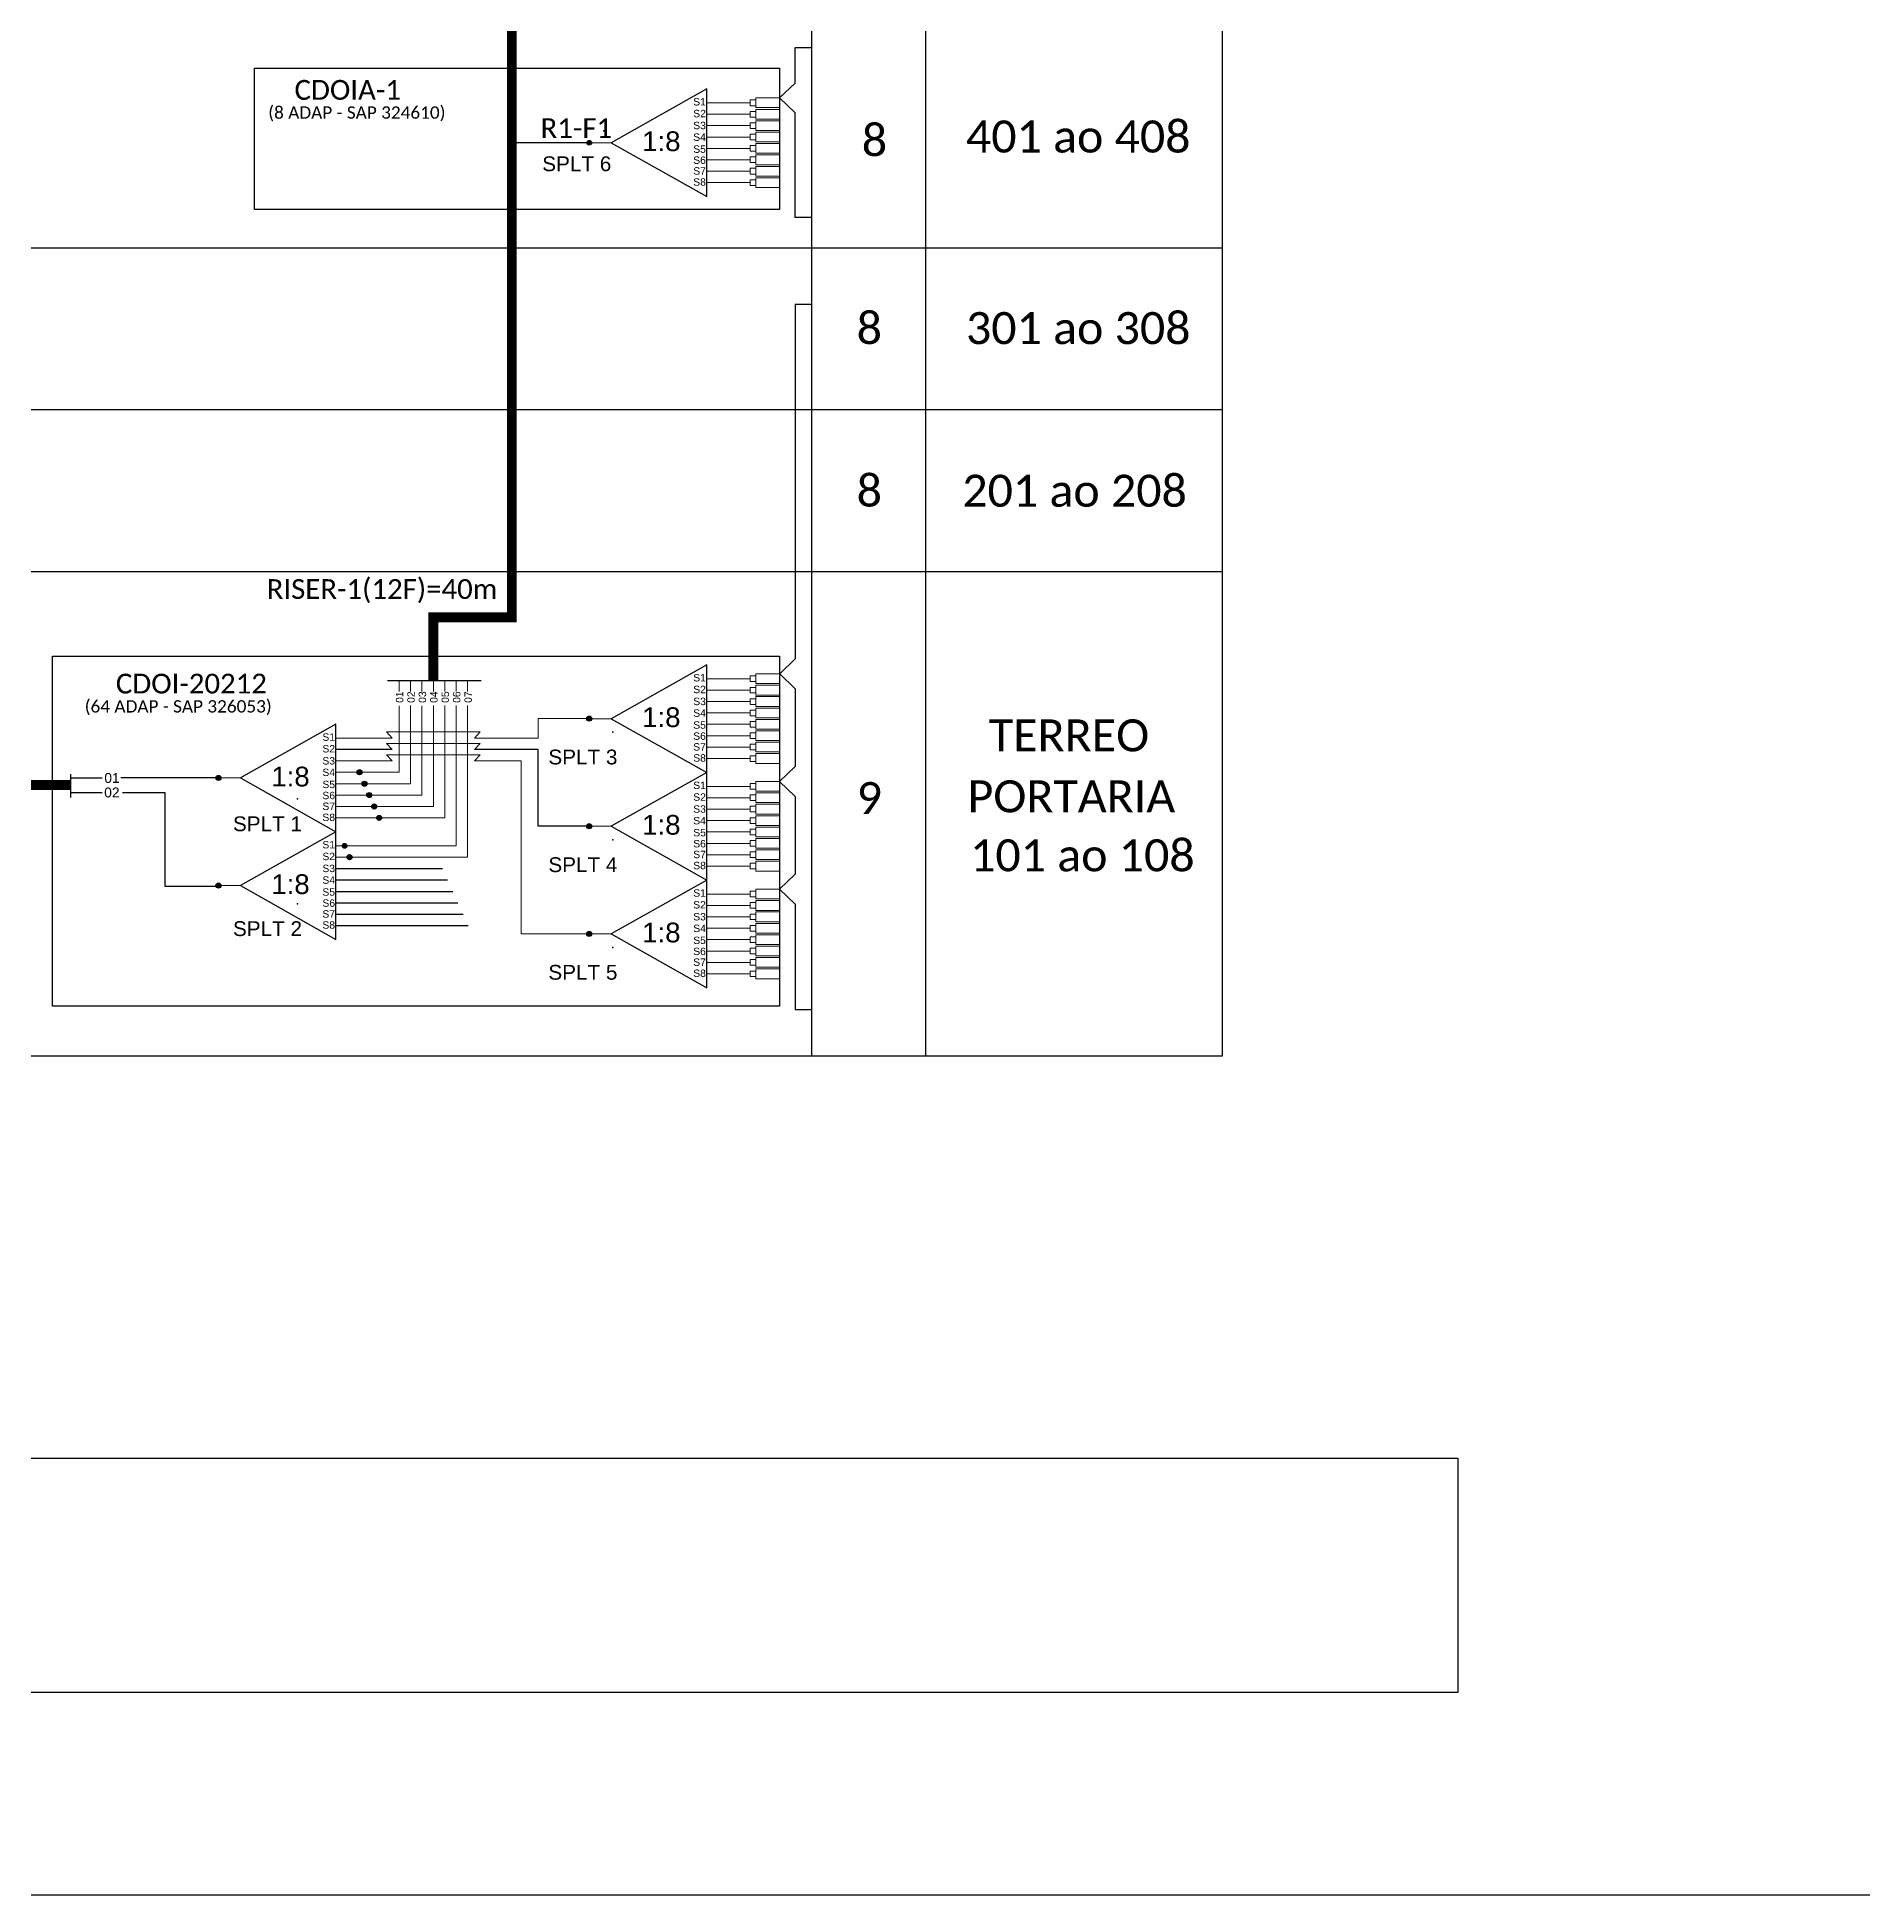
# Model space of a CAD drawing. Extents: x -4 to 837, y 1 to 595.
# Drawn here: x 154.2 to 339.1, y 1.3 to 189.3 of the extents above; entities that cross this region are included whole.
import ezdxf
from ezdxf.enums import TextEntityAlignment as Align

# ---------------------------------------------------------------- set-up
doc = ezdxf.new("R2010")
doc.units = 0
doc.styles.add('ARIAL', font='arial.ttf')
doc.styles.add('WMF-Calibri0', font='calibri.ttf')
doc.linetypes.add('RESERVA', pattern='A,0.5,-0.15,["RESERVA",Standard,S=0.18,R=0,X=0,Y=-0.1],-1.3', length=1.95)

# ---------------------------------------------------------------- blocks, each defined once
blk = doc.blocks.new('SPLT_1-8_SC-APC')
at = {"color": 1}
blk.add_lwpolyline([(-7.37, -2.1), (-17.04, -7.55), (-7.37, -13), (-7.37, -2.1)], dxfattribs=at)
at = {"color": 3, "lineweight": 0}
for points in [[(-2.99, -3.51), (-7.37, -3.51)], [(-2.41, -3.02), (-2.41, -4)], [(-2.41, -3.02), (0, -3.02)], [(-7.37, -4.66), (-2.99, -4.66)], [(-2.41, -4), (0, -4)], [(-2.41, -4.17), (-2.41, -5.16)], [(-2.41, -4.17), (0, -4.17)], [(-2.41, -5.16), (0, -5.16)], [(-2.41, -5.32), (-2.41, -6.31)], [(-2.41, -5.32), (0, -5.32)], [(-7.37, -5.82), (-2.99, -5.82)], [(-7.37, -6.97), (-2.99, -6.97)], [(-2.41, -6.31), (0, -6.31)], [(-2.41, -6.48), (-2.41, -7.46)], [(-2.41, -6.48), (0, -6.48)], [(-2.41, -7.46), (0, -7.46)], [(-7.37, -8.12), (-2.99, -8.12)], [(-7.37, -9.28), (-2.99, -9.28)], [(-2.41, -7.63), (-2.41, -8.62)], [(-2.41, -7.63), (0, -7.63)], [(-2.41, -8.62), (0, -8.62)], [(-2.41, -8.78), (-2.41, -9.77)], [(-2.41, -8.78), (0, -8.78)], [(-7.37, -10.43), (-2.99, -10.43)], [(-2.41, -9.77), (0, -9.77)], [(-2.41, -9.94), (-2.41, -10.92)], [(-2.41, -9.94), (0, -9.94)], [(-2.41, -10.92), (0, -10.92)], [(-2.41, -11.09), (-2.41, -12.08)], [(-2.41, -11.09), (0, -11.09)], [(-7.37, -11.58), (-2.99, -11.58)], [(-2.41, -12.08), (0, -12.08)]]:
    blk.add_lwpolyline(points, dxfattribs=at)
for points in [[(-2.99, -3.22), (-2.41, -3.22), (-2.41, -3.8), (-2.99, -3.8)], [(-2.99, -4.38), (-2.41, -4.38), (-2.41, -4.95), (-2.99, -4.95)], [(-2.99, -5.53), (-2.41, -5.53), (-2.41, -6.1), (-2.99, -6.1)], [(-2.99, -6.68), (-2.41, -6.68), (-2.41, -7.26), (-2.99, -7.26)], [(-2.99, -7.84), (-2.41, -7.84), (-2.41, -8.41), (-2.99, -8.41)], [(-2.99, -8.99), (-2.41, -8.99), (-2.41, -9.56), (-2.99, -9.56)], [(-2.99, -10.14), (-2.41, -10.14), (-2.41, -10.72), (-2.99, -10.72)], [(-2.99, -11.3), (-2.41, -11.3), (-2.41, -11.87), (-2.99, -11.87)]]:
    blk.add_lwpolyline(points, close=True, dxfattribs=at)
at = {"color": 1, "lineweight": 0}
blk.add_lwpolyline([(-17.04, -7.55), (-19.26, -7.55)], dxfattribs=at)
at = {"color": 1, "style": 'ARIAL'}
for s, height, p in [('S1', 0.75, (-8.74, -3.78)), ('S2', 0.75, (-8.74, -4.97)), ('S3', 0.75, (-8.74, -6.18)), ('1:8', 2, (-13.91, -8.4)), ('S4', 0.75, (-8.74, -7.36)), ('S5', 0.75, (-8.74, -8.57)), ('S6', 0.75, (-8.74, -9.69)), ('S7', 0.75, (-8.74, -10.78)), ('S8', 0.75, (-8.74, -11.9))]:
    blk.add_text(s, height=height, dxfattribs=at).set_placement(p)
blk = doc.blocks.new('SPLITTER FUTURO')
blk.add_point((0, 0))
at = {"style": 'ARIAL', "text_generation_flag": 6, "flags": 4}
for tag, p, height in [('SPLT', (-6.22, -4.1), 1.5), ('INSTAL.', (-6.25, -6.09), 1.25)]:
    blk.add_attdef(tag, p, '', height=height, rotation=180, dxfattribs=at)
blk = doc.blocks.new('SPLITTER_')
blk.add_point((0, 0))
at = {"style": 'ARIAL', "flags": 4}
blk.add_attdef('SPLT', (0, -3.26), '', height=1.5, dxfattribs=at)

msp = doc.modelspace()

# ---------------------------------------------------------------- hatches: boundary and pattern name
h = msp.add_hatch(color=3)
h.dxf.hatch_style = 1
edge = h.paths.add_edge_path()
edge.add_arc((210.09, 178.59), 0.242, 0, 360)
h = msp.add_hatch(color=3)
h.dxf.hatch_style = 1
edge = h.paths.add_edge_path()
edge.add_arc((210.09, 120.31), 0.256, 0, 360)
h = msp.add_hatch(color=3)
h.dxf.hatch_style = 1
edge = h.paths.add_edge_path()
edge.add_arc((186.83, 114.87), 0.256, 0, 360)
h = msp.add_hatch(color=3)
h.dxf.hatch_style = 1
edge = h.paths.add_edge_path()
edge.add_arc((172.56, 114.3), 0.256, 0, 360)
h = msp.add_hatch(color=3)
h.dxf.hatch_style = 1
edge = h.paths.add_edge_path()
edge.add_arc((187.33, 113.72), 0.256, 0, 360)
h = msp.add_hatch(color=3)
h.dxf.hatch_style = 1
edge = h.paths.add_edge_path()
edge.add_arc((187.83, 112.57), 0.256, 0, 360)
h = msp.add_hatch(color=3)
h.dxf.hatch_style = 1
edge = h.paths.add_edge_path()
edge.add_arc((188.33, 111.41), 0.256, 0, 360)
h = msp.add_hatch(color=3)
h.dxf.hatch_style = 1
edge = h.paths.add_edge_path()
edge.add_arc((188.83, 110.26), 0.256, 0, 360)
h = msp.add_hatch(color=3)
h.dxf.hatch_style = 1
edge = h.paths.add_edge_path()
edge.add_arc((210.09, 109.41), 0.256, 0, 360)
h = msp.add_hatch(color=3)
h.dxf.hatch_style = 1
edge = h.paths.add_edge_path()
edge.add_arc((185.33, 107.43), 0.242, 0, 360)
h = msp.add_hatch(color=3)
h.dxf.hatch_style = 1
edge = h.paths.add_edge_path()
edge.add_arc((185.83, 106.28), 0.256, 0, 360)
h = msp.add_hatch(color=3)
h.dxf.hatch_style = 1
edge = h.paths.add_edge_path()
edge.add_arc((172.56, 103.4), 0.256, 0, 360)
h = msp.add_hatch(color=3)
h.dxf.hatch_style = 1
edge = h.paths.add_edge_path()
edge.add_arc((210.09, 98.51), 0.256, 0, 360)

# ---------------------------------------------------------------- linework, layer by layer
at = {"color": 5}
msp.add_line((210.09, 178.59), (202.25, 178.59), dxfattribs=at)
at = {"color": 3}
msp.add_line((172.56, 114.3), (162.67, 114.3), dxfattribs=at)
msp.add_line((-3.83, 1.26), (837.17, 1.26))
for points in [[(60.85, 357.9), (60.85, 86.18), (274.16, 86.18), (274.16, 357.9)], [(232.57, 357.9), (232.57, 86.18)], [(244.14, 86.18), (244.14, 349.68)], [(60.85, 167.95), (274.16, 167.95)], [(60.85, 151.58), (274.16, 151.58)], [(60.85, 135.21), (274.16, 135.21)]]:
    msp.add_lwpolyline(points)
at = {"color": 5, "const_width": 1}
msp.add_lwpolyline([(194.31, 124.17), (194.31, 130.56), (202.25, 130.56), (202.25, 321.57)], dxfattribs=at)
at = {"color": 3}
for points in [[(232.57, 171.01), (230.92, 171.01), (230.92, 181.61), (229.35, 183.12), (230.92, 184.63), (230.92, 188.23), (232.57, 188.23)], [(232.57, 162.23), (230.92, 162.23), (230.92, 126.35), (229.36, 124.84), (230.92, 123.33), (230.92, 115.45), (229.35, 113.94), (230.92, 112.43), (230.92, 104.55), (229.35, 103.04), (230.92, 101.54), (230.92, 93.65), (230.92, 93.65), (230.92, 93.65), (230.92, 90.87), (232.57, 90.87)], [(157.62, 114.3), (160.79, 114.3)]]:
    msp.add_lwpolyline(points, dxfattribs=at)
at = {"color": 1}
for points in [[(176.22, 186.14), (229.35, 186.14), (229.35, 171.82), (176.22, 171.82)], [(155.78, 126.64), (229.35, 126.64), (229.35, 91.2), (155.78, 91.2)]]:
    msp.add_lwpolyline(points, close=True, dxfattribs=at)
at = {"color": 5}
msp.add_lwpolyline([(189.66, 124.17), (199.16, 124.17)], dxfattribs=at)
at = {"color": 5, "lineweight": 0}
for points in [[(190.84, 124.17), (190.84, 123.04)], [(191.99, 124.17), (191.99, 123.04)], [(193.15, 124.17), (193.15, 123.04)], [(194.31, 124.17), (194.31, 123.04)], [(195.46, 124.17), (195.46, 123.04)], [(196.62, 124.17), (196.62, 123.04)], [(197.78, 124.17), (197.78, 123.04)], [(185.57, 107.43), (196.62, 107.44), (196.62, 121.62)], [(186.07, 106.28), (197.78, 106.29), (197.78, 121.62)], [(186.83, 114.87), (190.84, 114.87), (190.84, 121.61)], [(187.57, 113.72), (191.99, 113.72), (191.99, 121.62)], [(188.07, 112.57), (193.15, 112.57), (193.15, 121.61)], [(188.57, 111.41), (194.31, 111.41), (194.31, 121.62)], [(189.07, 110.26), (195.46, 110.26), (195.46, 121.62)]]:
    msp.add_lwpolyline(points, dxfattribs=at)
at = {"color": 1}
for points in [[(184.45, 119.74), (174.78, 114.3), (184.45, 108.85), (184.45, 119.74)], [(157.62, 112.32), (157.62, 114.67)], [(184.45, 108.85), (174.78, 103.4), (184.45, 97.95), (184.45, 108.85)]]:
    msp.add_lwpolyline(points, dxfattribs=at)
at = {"color": 7, "lineweight": 0}
for points in [[(190.14, 118.33), (189.58, 118.96), (190.55, 118.96)], [(198.49, 118.33), (199.05, 118.96), (190.55, 118.96)], [(210.09, 120.31), (204.91, 120.31), (204.91, 118.33), (198.5, 118.33)], [(190.14, 118.33), (184.45, 118.33)], [(190.14, 117.18), (189.58, 117.8), (190.55, 117.8)], [(190.14, 116.03), (189.58, 116.65), (190.55, 116.65)], [(198.49, 117.18), (199.05, 117.8), (190.55, 117.8)], [(198.49, 116.03), (199.05, 116.65), (190.55, 116.65)], [(190.14, 116.03), (184.45, 116.03)], [(184.45, 114.87), (186.83, 114.87)], [(210.09, 98.51), (203.2, 98.51), (203.2, 116.03), (198.49, 116.03)], [(184.45, 113.72), (187.33, 113.72)], [(184.45, 112.57), (187.83, 112.57)], [(184.45, 111.41), (188.33, 111.41)], [(184.45, 110.26), (188.83, 110.26)], [(185.33, 107.43), (184.45, 107.43)], [(184.45, 106.28), (185.83, 106.28)]]:
    msp.add_lwpolyline(points, dxfattribs=at)
at = {"color": 7}
for points in [[(190.14, 117.18), (184.45, 117.18)], [(210.09, 109.41), (204.91, 109.41), (204.91, 117.18), (198.49, 117.18)]]:
    msp.add_lwpolyline(points, dxfattribs=at)
at = {"color": 1, "const_width": 1}
msp.add_lwpolyline([(113.2, 113.58), (157.62, 113.58)], dxfattribs=at)
at = {"color": 2}
for points in [[(157.62, 112.83), (160.78, 112.83)], [(162.85, 112.83), (167.12, 112.83), (167.12, 103.36), (172.6, 103.36)]]:
    msp.add_lwpolyline(points, dxfattribs=at)
at = {"color": 1, "lineweight": 0}
for points in [[(174.78, 114.3), (172.56, 114.3)], [(174.78, 103.4), (172.56, 103.4)]]:
    msp.add_lwpolyline(points, dxfattribs=at)
at = {"color": 8, "linetype": 'RESERVA', "ltscale": 4}
for points in [[(184.45, 105.13), (195.22, 105.13)], [(184.45, 103.98), (195.75, 103.98)], [(184.45, 102.82), (196.27, 102.82)], [(184.45, 101.67), (196.79, 101.67)], [(184.45, 100.52), (197.32, 100.52)], [(184.45, 99.36), (197.84, 99.36)]]:
    msp.add_lwpolyline(points, dxfattribs=at)
at = {"color": 0}
msp.add_lwpolyline([(19.73, 45.46), (297.98, 45.46), (297.98, 21.75), (19.73, 21.75)], close=True, dxfattribs=at)
at = {"color": 3}
for centre, radius in [((210.09, 178.59), 0.242), ((210.09, 120.31), 0.256), ((186.83, 114.87), 0.256), ((186.83, 114.87), 0.242), ((172.56, 114.3), 0.256), ((187.33, 113.72), 0.256), ((187.33, 113.72), 0.242), ((187.83, 112.57), 0.256), ((187.83, 112.57), 0.242), ((188.33, 111.41), 0.256), ((188.33, 111.41), 0.242), ((188.83, 110.26), 0.256), ((188.83, 110.26), 0.242), ((210.09, 109.41), 0.256), ((185.33, 107.43), 0.242), ((185.83, 106.28), 0.256), ((185.83, 106.28), 0.242), ((172.56, 103.4), 0.256), ((210.09, 98.51), 0.256)]:
    msp.add_circle(centre, radius, dxfattribs=at)

# ---------------------------------------------------------------- block references
for p in [(229.35, 186.14), (229.35, 127.85), (229.35, 116.96), (229.35, 106.06)]:
    msp.add_blockref('SPLT_1-8_SC-APC', p, dxfattribs=at)
ref = msp.add_blockref('SPLITTER FUTURO', (211.55, 179.8))
ref.add_attrib('SPLT', 'SPLT 6', (205.33, 175.71), dxfattribs={"height": 1.5, "rotation": 180, "style": 'ARIAL', "text_generation_flag": 6})
ref = msp.add_blockref('SPLITTER_', (212.48, 118.93), dxfattribs=dict(xscale=-1))
ref.add_attrib('SPLT', 'SPLT 3', (205.95, 115.67), dxfattribs={"height": 1.5, "style": 'ARIAL'})
ref = msp.add_blockref('SPLITTER_', (180.56, 112.17), dxfattribs=dict(xscale=-1))
ref.add_attrib('SPLT', 'SPLT 1', (174.03, 108.91), dxfattribs={"height": 1.5, "style": 'ARIAL'})
ref = msp.add_blockref('SPLITTER_', (212.48, 108.03), dxfattribs=dict(xscale=-1))
ref.add_attrib('SPLT', 'SPLT 4', (205.95, 104.77), dxfattribs={"height": 1.5, "style": 'ARIAL'})
ref = msp.add_blockref('SPLITTER_', (180.56, 101.57), dxfattribs=dict(xscale=-1))
ref.add_attrib('SPLT', 'SPLT 2', (174.03, 98.3), dxfattribs={"height": 1.5, "style": 'ARIAL'})
ref = msp.add_blockref('SPLITTER_', (212.48, 97.14), dxfattribs=dict(xscale=-1))
ref.add_attrib('SPLT', 'SPLT 5', (205.95, 93.88), dxfattribs={"height": 1.5, "style": 'ARIAL'})

# ---------------------------------------------------------------- texts
at = {"color": 1}
for s, height, style, p in [('CDOIA-1', 2, 'WMF-Calibri0', (180.26, 182.94)), ('CDOI-20212', 2, 'WMF-Calibri0', (162.18, 122.85)), ('S1', 0.75, 'ARIAL', (183.08, 118.06)), ('S2', 0.75, 'ARIAL', (183.08, 116.88)), ('1:8', 2, 'ARIAL', (177.91, 113.44)), ('S3', 0.75, 'ARIAL', (183.08, 115.66)), ('S4', 0.75, 'ARIAL', (183.08, 114.49)), ('S5', 0.75, 'ARIAL', (183.08, 113.27)), ('S6', 0.75, 'ARIAL', (183.08, 112.15)), ('S7', 0.75, 'ARIAL', (183.08, 111.06)), ('S8', 0.75, 'ARIAL', (183.08, 109.94)), ('S1', 0.75, 'ARIAL', (183.08, 107.17)), ('S2', 0.75, 'ARIAL', (183.08, 105.98)), ('S3', 0.75, 'ARIAL', (183.08, 104.77)), ('1:8', 2, 'ARIAL', (177.91, 102.55)), ('S4', 0.75, 'ARIAL', (183.08, 103.59)), ('S5', 0.75, 'ARIAL', (183.08, 102.38)), ('S6', 0.75, 'ARIAL', (183.08, 101.26)), ('S7', 0.75, 'ARIAL', (183.08, 100.16)), ('S8', 0.75, 'ARIAL', (183.08, 99.04))]:
    msp.add_text(s, height=height, dxfattribs=dict(at, style=style)).set_placement(p)
at = {"color": 1, "style": 'WMF-Calibri0'}
for s, p in [('(8 ADAP - SAP 324610)', (186.57, 181.02)), ('(64 ADAP - SAP 326053)', (168.49, 120.92))]:
    msp.add_text(s, height=1.25, dxfattribs=at).set_placement(p, align=Align.CENTER)
at = {"color": 5, "style": 'WMF-Calibri0'}
for s, p in [('R1-F1', (205.16, 179.07)), ('RISER-1(12F)=40m', (177.44, 132.42))]:
    msp.add_text(s, height=2, dxfattribs=at).set_placement(p)
at = {"color": 7, "style": 'WMF-Calibri0'}
for s, p in [('401 ao 408', (248.21, 177.6)), ('301 ao 308', (248.21, 158.21)), ('201 ao 208', (247.84, 141.75)), ('TERREO', (250.53, 116.99)), ('PORTARIA', (248.37, 110.82)), ('101 ao 108', (248.63, 104.85))]:
    msp.add_text(s, height=3.24, dxfattribs=at).set_placement(p)
at = {"style": 'ARIAL'}
for s, p in [('01', (190.89, 122.48)), ('02', (192.05, 122.48)), ('03', (193.2, 122.48)), ('04', (194.36, 122.48)), ('05', (195.52, 122.48)), ('06', (196.67, 122.48)), ('07', (197.83, 122.48))]:
    msp.add_text(s, height=0.75, rotation=90, dxfattribs=at).set_placement(p, align=Align.MIDDLE_CENTER)
for s, p in [('01', (161.79, 114.3)), ('02', (161.78, 112.83))]:
    msp.add_text(s, height=1, dxfattribs=at).set_placement(p, align=Align.MIDDLE_CENTER)
at = {"color": 7, "style": 'WMF-Calibri0', "flags": 4}
for tag, p in [('8', (238.95, 178.86)), ('8', (238.43, 159.84)), ('8', (238.43, 143.39)), ('9', (238.43, 112.26))]:
    msp.add_attdef(tag, text='XX', height=3.24, dxfattribs=at).set_placement(p, align=Align.MIDDLE_CENTER)

doc.saveas('drawing.dxf')
